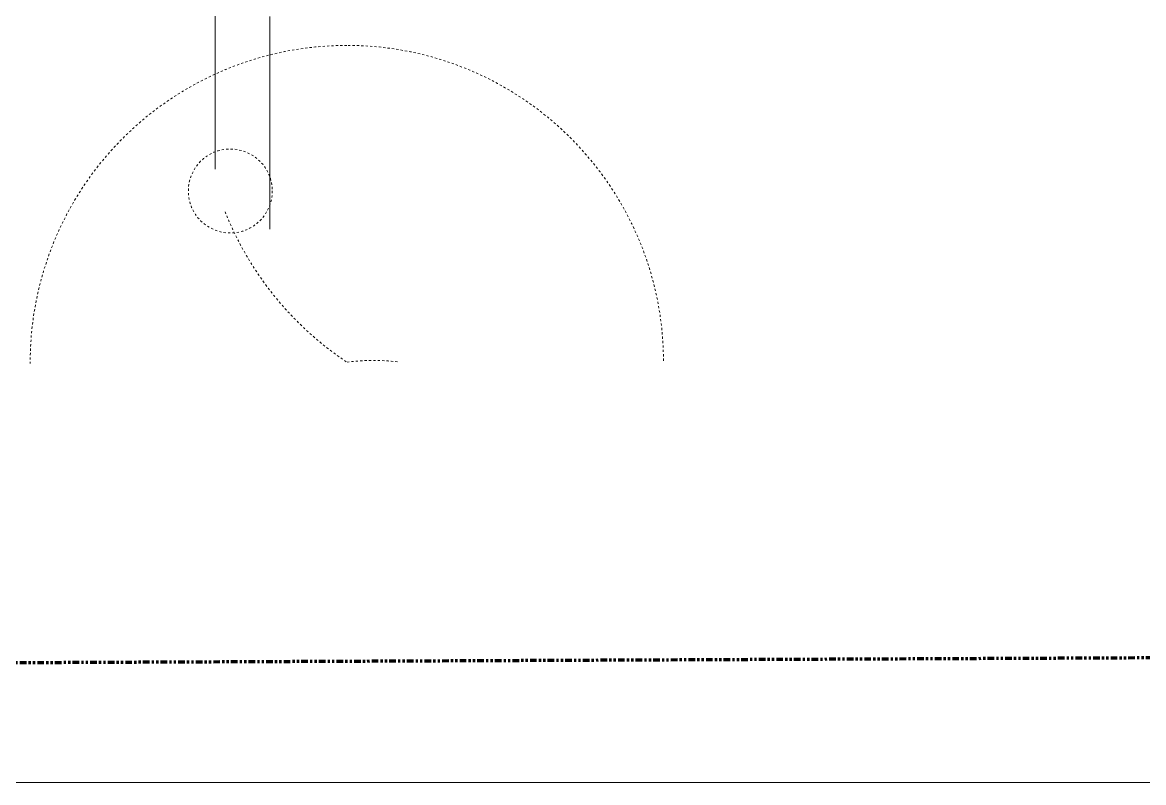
# Model space of a CAD drawing. Header units: inches. Extents: x 9391 to 11530, y 1186 to 2858.
# Drawn here: x 10294.8 to 10358.5, y 2605.6 to 2648.8 of the extents above; entities that cross this region are included whole.
import ezdxf

# ---------------------------------------------------------------- set-up
doc = ezdxf.new("R2010")
doc.units = ezdxf.units.IN
doc.header["$MEASUREMENT"] = 0
doc.linetypes.add('Dash', pattern=[0.25, 0.125, -0.125])
doc.linetypes.add('Double Dash 3_8_', pattern=[1, 0.375, -0.125, 0.125, -0.125, 0.125, -0.125])
for name, color, linetype, lineweight in [('A-DETL-GENF-1', 254, 'Continuous', 9), ('A-DETL-GENF-2', 253, 'Continuous', 9), ('A-DETL-GENF-HDLN', 1, 'Dash', 9), ('A-FLOR-HRAL', 11, 'Continuous', 9), ('C-PROP-LINE', 91, 'Double Dash 3_8_', 211)]:
    doc.layers.add(name, color=color, linetype=linetype, lineweight=lineweight)

# ---------------------------------------------------------------- blocks, each defined once
blk = doc.blocks.new('lupin 26755 - lupin 26755-V122-FLOOR PLAN - ROOF')
at = {"layer": 'A-DETL-GENF-HDLN'}
blk.add_circle((9.724, 6.624), 2.385, dxfattribs=at)
for centre, radius, start, end in [((0, 0), 18, 360, 90.2513), ((15.364, -10.234), 18.46, 111.6663, 146.3337), ((-12.131, -1.52), 12.226, 353.62466, 7.1395), ((0, 0), 18, 270.25115, 360)]:
    blk.add_arc(centre, radius, start, end, dxfattribs=at)
blk = doc.blocks.new('magnolia 26756 - magnolia 26756-V124-FLOOR PLAN - ROOF')
at = {"layer": 'A-DETL-GENF-1'}
for p, q in [((-24.236, 0), (-24.398, 0)), ((-24.398, 0), (-24.171, 0)), ((-23.863, 0), (-24.236, 0)), ((-24.171, 0), (-23.955, 0)), ((-23.199, 0), (-24.132, 0)), ((-24.132, 0), (-23.983, 0)), ((-23.983, 0), (-22.031, 0)), ((-23.955, 0), (-22.932, 0)), ((-22.678, 0), (-23.863, 0)), ((-23.416, 0), (-23.437, 0)), ((-23.437, 0), (-23.199, 0)), ((-23.332, 0), (-23.416, 0)), ((-22.985, 0), (-23.332, 0)), ((-22.932, 0), (-23.018, 0)), ((-23.018, 0), (-22.948, 0)), ((-22.575, 0), (-22.985, 0)), ((-22.948, 0), (-22.798, 0)), ((-22.798, 0), (-21.187, 0)), ((-20.532, 0), (-22.678, 0)), ((-21.704, 0), (-22.575, 0)), ((-22.455, 0), (-22.539, 0)), ((-22.539, 0), (-22.532, 0)), ((-22.532, 0), (-22.369, 0)), ((-21.997, 0), (-22.455, 0)), ((-22.369, 0), (-20.735, 0)), ((-22.031, 0), (-21.865, 0)), ((-21.891, 0), (-21.997, 0)), ((-21.865, 0), (-21.891, 0)), ((-21, 0), (-21.704, 0)), ((-21.597, 0), (-21.599, 0)), ((-21.599, 0), (-21.298, 0)), ((-21.546, 0), (-21.597, 0)), ((-21.428, 0), (-21.546, 0)), ((-20.399, 0), (-21.428, 0)), ((-21.227, 0), (-21.332, 0)), ((-21.332, 0), (-20.658, 0)), ((-21.298, 0), (-21.227, 0)), ((-21.187, 0), (-20.695, 0)), ((-19.999, 0), (-21.065, 0)), ((-21.065, 0), (-20.91, 0)), ((-20.979, 0), (-21.001, 0)), ((-21.001, 0), (-20.865, 0)), ((-20.799, 0), (-21, 0)), ((-20.84, 0), (-20.979, 0)), ((-20.91, 0), (-20.697, 0)), ((-17.433, 0), (-20.865, 0)), ((-19.965, 0), (-20.84, 0)), ((-20.71, 0), (-20.799, 0)), ((-20.735, 0), (-19.999, 0)), ((-20.5, 0), (-20.71, 0)), ((-20.697, 0), (-20.431, 0)), ((-20.695, 0), (-20.279, 0)), ((-20.658, 0), (-20.466, 0)), ((-20.442, 0), (-20.532, 0)), ((-20.202, 0), (-20.5, 0)), ((-20.466, 0), (-20.239, 0)), ((-20.376, 0), (-20.442, 0)), ((-20.431, 0), (-18.932, 0)), ((-20.076, 0), (-20.399, 0)), ((-20.131, 0), (-20.376, 0)), ((-20.279, 0), (-19.97, 0)), ((-20.239, 0), (-19.965, 0)), ((-19.844, 0), (-20.202, 0)), ((-19.968, 0), (-20.131, 0)), ((-19.377, 0), (-20.076, 0)), ((-19.97, 0), (-19.697, 0)), ((-19.732, 0), (-19.968, 0)), ((-19.46, 0), (-19.844, 0)), ((-19.561, 0), (-19.732, 0)), ((-19.697, 0), (-19.564, 0)), ((-19.564, 0), (-19.414, 0)), ((-19.472, 0), (-19.561, 0)), ((-18.932, 0), (-19.472, 0)), ((-19.079, 0), (-19.46, 0)), ((-19.414, 0), (-19.12, 0)), ((-18.566, 0), (-19.377, 0)), ((-19.12, 0), (-19.006, 0)), ((-18.732, 0), (-19.079, 0)), ((-19.006, 0), (-18.932, 0)), ((-18.932, 0), (-18.746, 0)), ((-18.746, 0), (-18.581, 0)), ((-17.949, 0), (-18.732, 0)), ((-18.581, 0), (-18.056, 0)), ((-17.599, 0), (-18.566, 0)), ((-18.056, 0), (-17.821, 0)), ((-17.318, 0), (-17.949, 0)), ((-17.821, 0), (-17.532, 0)), ((-17.567, 0), (-17.599, 0)), ((-17.599, 0), (-17.567, 0)), ((-17.568, 0), (-17.599, 0)), ((-17.548, 0), (-17.568, 0)), ((-16.947, 0), (-17.567, 0)), ((-17.567, 0), (-17.546, 0)), ((-17.537, 0), (-17.548, 0)), ((-17.546, 0), (-17.536, 0)), ((-17.536, 0), (-17.537, 0)), ((-17.532, 0), (-17.502, 0)), ((-17.502, 0), (-17.449, 0)), ((-17.449, 0), (-17.376, 0)), ((-17.376, 0), (-17.283, 0)), ((-16.775, 0), (-17.318, 0)), ((-17.283, 0), (-17.171, 0)), ((-17.027, 0), (-17.199, 0)), ((-17.199, 0), (-13.732, 0)), ((-17.171, 0), (-16.899, 0)), ((-16.595, 0), (-17.027, 0)), ((-16.868, 0), (-16.947, 0)), ((-16.899, 0), (-16.868, 0)), ((-16.636, 0), (-16.775, 0)), ((-17.433, 0), (-16.799, 0)), ((-16.799, 0), (-16.662, 0)), ((-16.662, 0), (-16.546, 0)), ((-16.506, 0), (-16.655, 0)), ((-16.655, 0), (-16.552, 0)), ((-16.538, 0), (-16.595, 0)), ((-16.552, 0), (-16.538, 0)), ((-16.546, 0), (-16.462, 0)), ((-16.431, 0), (-16.506, 0)), ((-16.462, 0), (-16.42, 0)), ((-16.42, 0), (-16.431, 0))]:
    blk.add_line(p, q, dxfattribs=at)
blk = doc.blocks.new('magnolia 26756 - magnolia 26756-V126-FLOOR PLAN - ROOF')
at = {"layer": 'A-DETL-GENF-1'}
for p, q in [((-24.236, 0), (-24.398, 0)), ((-24.398, 0), (-24.171, 0)), ((-23.863, 0), (-24.236, 0)), ((-24.171, 0), (-23.955, 0)), ((-23.199, 0), (-24.132, 0)), ((-24.132, 0), (-23.983, 0)), ((-23.983, 0), (-22.031, 0)), ((-23.955, 0), (-22.932, 0)), ((-22.678, 0), (-23.863, 0)), ((-23.416, 0), (-23.437, 0)), ((-23.437, 0), (-23.199, 0)), ((-23.332, 0), (-23.416, 0)), ((-22.985, 0), (-23.332, 0)), ((-22.932, 0), (-23.018, 0)), ((-23.018, 0), (-22.948, 0)), ((-22.575, 0), (-22.985, 0)), ((-22.948, 0), (-22.798, 0)), ((-22.798, 0), (-21.187, 0)), ((-20.532, 0), (-22.678, 0)), ((-21.704, 0), (-22.575, 0)), ((-22.455, 0), (-22.539, 0)), ((-22.539, 0), (-22.532, 0)), ((-22.532, 0), (-22.369, 0)), ((-21.997, 0), (-22.455, 0)), ((-22.369, 0), (-20.735, 0)), ((-22.031, 0), (-21.865, 0)), ((-21.891, 0), (-21.997, 0)), ((-21.865, 0), (-21.891, 0)), ((-21, 0), (-21.704, 0)), ((-21.597, 0), (-21.599, 0)), ((-21.599, 0), (-21.298, 0)), ((-21.546, 0), (-21.597, 0)), ((-21.428, 0), (-21.546, 0)), ((-20.399, 0), (-21.428, 0)), ((-21.227, 0), (-21.332, 0)), ((-21.332, 0), (-20.658, 0)), ((-21.298, 0), (-21.227, 0)), ((-21.187, 0), (-20.695, 0)), ((-19.999, 0), (-21.065, 0)), ((-21.065, 0), (-20.91, 0)), ((-20.979, 0), (-21.001, 0)), ((-21.001, 0), (-20.865, 0)), ((-20.799, 0), (-21, 0)), ((-20.84, 0), (-20.979, 0)), ((-20.91, 0), (-20.697, 0)), ((-17.433, 0), (-20.865, 0)), ((-19.965, 0), (-20.84, 0)), ((-20.71, 0), (-20.799, 0)), ((-20.735, 0), (-19.999, 0)), ((-20.5, 0), (-20.71, 0)), ((-20.697, 0), (-20.431, 0)), ((-20.695, 0), (-20.279, 0)), ((-20.658, 0), (-20.466, 0)), ((-20.442, 0), (-20.532, 0)), ((-20.202, 0), (-20.5, 0)), ((-20.466, 0), (-20.239, 0)), ((-20.376, 0), (-20.442, 0)), ((-20.431, 0), (-18.932, 0)), ((-20.076, 0), (-20.399, 0)), ((-20.131, 0), (-20.376, 0)), ((-20.279, 0), (-19.97, 0)), ((-20.239, 0), (-19.965, 0)), ((-19.844, 0), (-20.202, 0)), ((-19.968, 0), (-20.131, 0)), ((-19.377, 0), (-20.076, 0)), ((-19.97, 0), (-19.697, 0)), ((-19.732, 0), (-19.968, 0)), ((-19.46, 0), (-19.844, 0)), ((-19.561, 0), (-19.732, 0)), ((-19.697, 0), (-19.564, 0)), ((-19.564, 0), (-19.414, 0)), ((-19.472, 0), (-19.561, 0)), ((-18.932, 0), (-19.472, 0)), ((-19.079, 0), (-19.46, 0)), ((-19.414, 0), (-19.12, 0)), ((-18.566, 0), (-19.377, 0)), ((-19.12, 0), (-19.006, 0)), ((-18.732, 0), (-19.079, 0)), ((-19.006, 0), (-18.932, 0)), ((-18.932, 0), (-18.746, 0)), ((-18.746, 0), (-18.581, 0)), ((-17.949, 0), (-18.732, 0)), ((-18.581, 0), (-18.056, 0)), ((-17.599, 0), (-18.566, 0)), ((-18.056, 0), (-17.821, 0)), ((-17.318, 0), (-17.949, 0)), ((-17.821, 0), (-17.532, 0)), ((-17.567, 0), (-17.599, 0)), ((-17.599, 0), (-17.567, 0)), ((-17.568, 0), (-17.599, 0)), ((-17.548, 0), (-17.568, 0)), ((-16.947, 0), (-17.567, 0)), ((-17.567, 0), (-17.546, 0)), ((-17.537, 0), (-17.548, 0)), ((-17.546, 0), (-17.536, 0)), ((-17.536, 0), (-17.537, 0)), ((-17.532, 0), (-17.502, 0)), ((-17.502, 0), (-17.449, 0)), ((-17.449, 0), (-17.376, 0)), ((-17.376, 0), (-17.283, 0)), ((-16.775, 0), (-17.318, 0)), ((-17.283, 0), (-17.171, 0)), ((-17.027, 0), (-17.199, 0)), ((-17.199, 0), (-13.732, 0)), ((-17.171, 0), (-16.899, 0)), ((-16.595, 0), (-17.027, 0)), ((-16.868, 0), (-16.947, 0)), ((-16.899, 0), (-16.868, 0)), ((-16.636, 0), (-16.775, 0)), ((-15.518, 0), (-15.599, 0)), ((-15.599, 0), (-14.948, 0)), ((-14.568, 0), (-15.518, 0)), ((-14.948, 0), (-14.474, 0)), ((-14.202, 0), (-14.568, 0)), ((-14.474, 0), (-13.115, 0)), ((-13.905, 0), (-14.202, 0)), ((-13.732, 0), (-13.905, 0)), ((-13.466, 0), (-13.796, 0)), ((-13.054, 0), (-13.466, 0)), ((-13.115, 0), (-12.599, 0)), ((-12.942, 0), (-13.054, 0)), ((-12.864, 0), (-12.942, 0)), ((-12.599, 0), (-12.864, 0)), ((-17.433, 0), (-16.799, 0)), ((-16.799, 0), (-16.662, 0)), ((-16.662, 0), (-16.546, 0)), ((-16.506, 0), (-16.655, 0)), ((-16.655, 0), (-16.552, 0)), ((-16.538, 0), (-16.595, 0)), ((-16.552, 0), (-16.538, 0)), ((-16.546, 0), (-16.462, 0)), ((-16.431, 0), (-16.506, 0)), ((-16.462, 0), (-16.42, 0)), ((-16.42, 0), (-16.431, 0)), ((-15.81, 0), (-15.932, 0)), ((-15.932, 0), (-14.932, 0)), ((-15.567, 0), (-15.81, 0)), ((-15.239, 0), (-15.567, 0)), ((-13.796, 0), (-15.239, 0)), ((-14.932, 0), (-13.199, 0)), ((-13.199, 0), (-14.266, 0)), ((-14.266, 0), (-13.824, 0)), ((-13.824, 0), (-13.671, 0)), ((-13.671, 0), (-13.545, 0)), ((-13.545, 0), (-13.199, 0)), ((-13.199, 0), (-12.304, 0))]:
    blk.add_line(p, q, dxfattribs=at)
blk = doc.blocks.new('Railing - Railing-1679211-FLOOR PLAN - ROOF')
at = {"layer": 'A-FLOR-HRAL'}
blk.add_line((-2605.564, 11315.296), (-2605.564, 10123.782), dxfattribs=at)
blk = doc.blocks.new('Family - ___-1646256-FLOOR PLAN - ROOF')
at = {"layer": 'C-PROP-LINE'}
blk.add_line((-2608.445, 9390.686), (-2616.713, 11287.658), dxfattribs=at)

msp = doc.modelspace()

# ---------------------------------------------------------------- block references
at = {"layer": 'A-DETL-GENF-1', "rotation": 90.00000000000124}
for name, p in [('magnolia 26756 - magnolia 26756-V124-FLOOR PLAN - ROOF', (10305.78, 2664.806)), ('magnolia 26756 - magnolia 26756-V126-FLOOR PLAN - ROOF', (10308.881, 2661.402))]:
    msp.add_blockref(name, p, dxfattribs=at)
at = {"layer": 'A-DETL-GENF-2', "rotation": 90.00000000000124}
msp.add_blockref('lupin 26755 - lupin 26755-V122-FLOOR PLAN - ROOF', (10313.265, 2629.452), dxfattribs=at)
at = {"layer": 'A-FLOR-HRAL', "rotation": 270.0000000000005}
msp.add_blockref('Railing - Railing-1679211-FLOOR PLAN - ROOF', (0, 0), dxfattribs=at)
at = {"layer": 'C-PROP-LINE', "rotation": 270.0000000000005}
msp.add_blockref('Family - ___-1646256-FLOOR PLAN - ROOF', (0, 0), dxfattribs=at)

doc.saveas('drawing.dxf')
